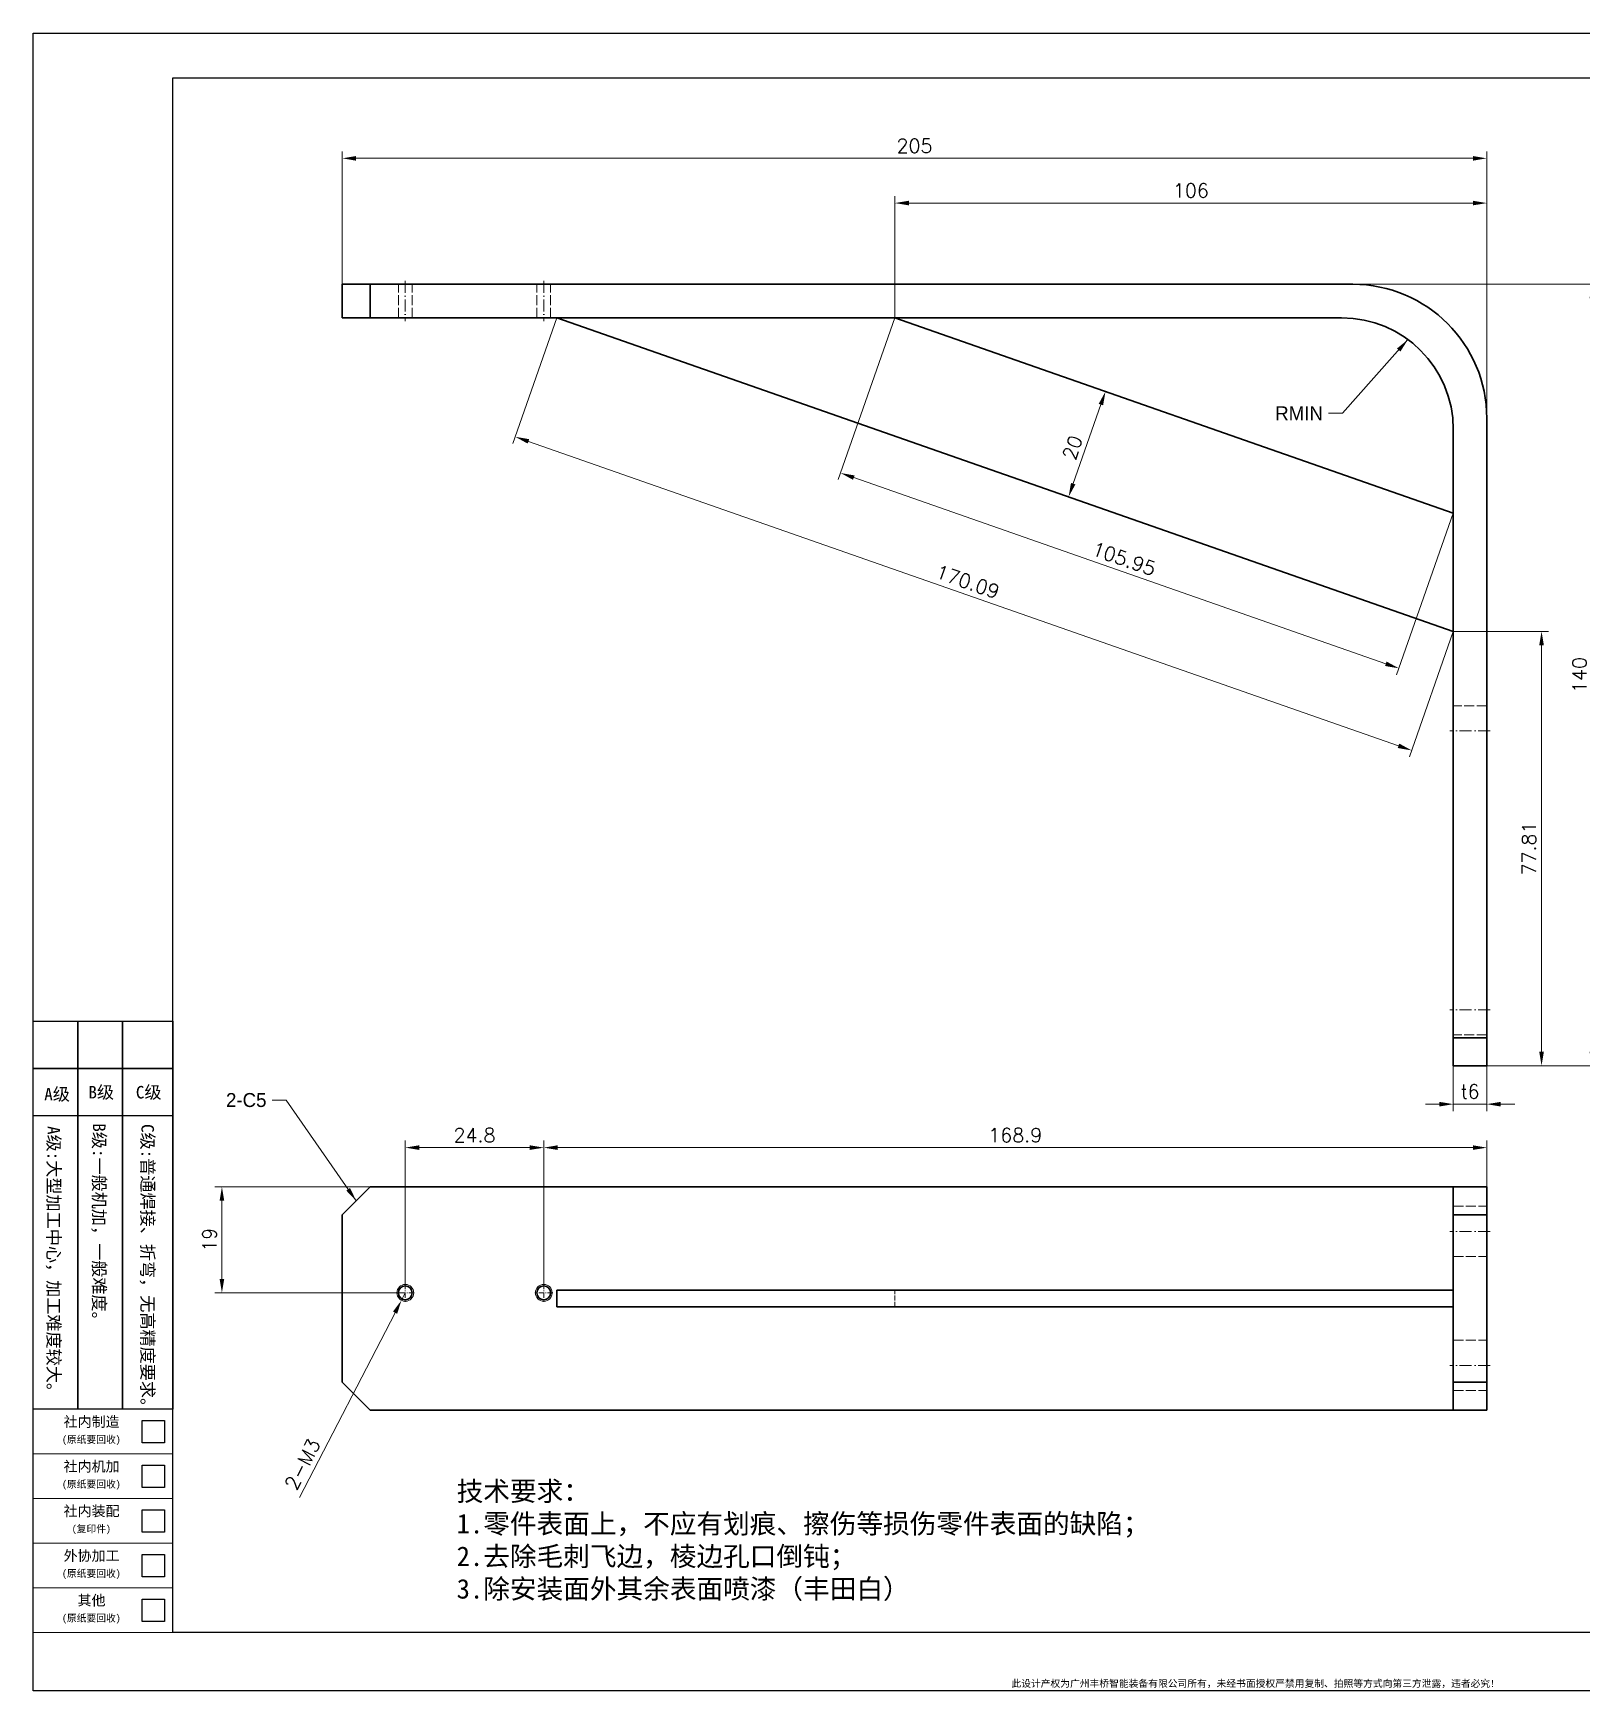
# Model space of a CAD drawing. Header units: millimetres. Extents: x -168473 to -148463, y 295526 to 306160.
# Drawn here: x -161625.8 to -161348.4, y 302205.9 to 302502.9 of the extents above; entities that cross this region are included whole.
import ezdxf
from ezdxf.enums import TextEntityAlignment as Align

# ---------------------------------------------------------------- set-up
doc = ezdxf.new("R2010")
doc.units = ezdxf.units.MM
for name, pattern in [('CENTER2', [28.575, 19.05, -3.175, 3.175, -3.175]), ('DASHDOT', [18.5, 12, -3, 0.5, -3]), ('DASHED', [15, 12, -3]), ('DASHED2', [9.525, 6.35, -3.175])]:
    doc.linetypes.add(name, pattern=pattern)
for name, color, linetype, lineweight in [('A3', 3, 'Continuous', 20), ('中心线', 2, 'CENTER2', 13), ('图框', 7, 'Continuous', 20), ('尺寸线', 3, 'Continuous', 13), ('文字', 1, 'Continuous', 13), ('细实线', 4, 'Continuous', 25), ('虚线', 2, 'DASHED2', 25)]:
    doc.layers.add(name, color=color, linetype=linetype, lineweight=lineweight)
doc.styles.add('CH-1', font='')
doc.styles.get("Standard").update_dxf_attribs({"font": 'txt', "bigfont": 'gbcbig.shx'})
doc.styles.get('CH-1').set_extended_font_data('SimSun')
doc.dimstyles.new('副本01', dxfattribs={"dimtxt": 2.5, "dimasz": 2.5, "dimexe": 1.25, "dimexo": 0, "dimgap": 1, "dimtad": 1, "dimdsep": 46, "dimtxsty": 'Standard', "dimcen": 1, "dimclrd": 3, "dimclre": 3, "dimclrt": 1, "dimadec": 1, "dimazin": 2, "dimtfac": 1, "dimtmove": 0, "dimatfit": 3, "dimfxl": 0, "dimtolj": 1, "dimlwd": -1, "dimlwe": -1, "dimarcsym": 0})

# ---------------------------------------------------------------- blocks, each defined once
blk = doc.blocks.new('A$C2CD672AE')
for p, q in [((-218.5, -289), (-218.5, 8)), ((-218.5, 8), (201.5, 8)), ((201.5, 8), (201.5, -289)), ((-193.5, 0), (193.5, 0)), ((-193.5, -278.55), (-193.5, 0)), ((69.95, -16.21), (69.95, 0)), ((69.95, 0), (181.5, 0)), ((69.95, 0), (181.5, 0)), ((69.95, 0), (181.5, 0)), ((69.95, 0), (181.5, 0)), ((75.02, 0), (75.02, -16.21)), ((154.5, 0), (154.5, -16.21)), ((154.5, 0), (154.5, -16.21)), ((154.5, 0), (154.5, -16.21)), ((154.5, 0), (154.5, -16.21)), ((154.5, 0), (154.5, -16.21)), ((169.5, 0), (169.5, -16.21)), ((169.5, 0), (169.5, -16.21)), ((169.5, 0), (169.5, -16.21)), ((169.5, 0), (169.5, -16.21)), ((169.5, 0), (169.5, -16.21)), ((181.5, 0), (181.5, -16.21)), ((181.5, 0), (181.5, -16.21)), ((181.5, 0), (181.5, -16.21)), ((181.5, 0), (181.5, -16.21)), ((181.5, 0), (181.5, -16.21)), ((193.5, 0), (193.5, -278.55)), ((69.95, -11.14), (72.49, -6.07)), ((69.95, -6.07), (181.5, -6.07)), ((69.95, -6.07), (181.5, -6.07)), ((69.95, -6.07), (181.5, -6.07)), ((69.95, -6.07), (181.5, -6.07)), ((72.49, -6.07), (75.02, -11.14)), ((181.5, -6.07), (193.5, -6.07)), ((181.5, -6.07), (193.5, -6.07)), ((181.5, -6.07), (193.5, -6.07)), ((181.5, -6.07), (193.5, -6.07)), ((69.95, -16.21), (72.49, -11.14)), ((69.95, -11.14), (181.5, -11.14)), ((69.95, -11.14), (181.5, -11.14)), ((69.95, -11.14), (181.5, -11.14)), ((69.95, -11.14), (181.5, -11.14)), ((72.49, -11.14), (75.02, -16.21)), ((69.95, -16.21), (193.5, -16.21)), ((193.5, -16.21), (69.95, -16.21)), ((69.95, -16.21), (193.5, -16.21)), ((193.5, -278.55), (-193.5, -278.55)), ((201.5, -289), (-218.5, -289))]:
    blk.add_line(p, q)
at = {"style": 'CH-1'}
for s, height, p in [('No.', 1.775, (72.85, -3.33)), ('设 变 内 容', 1.775, (116.34, -1.91)), ('日 期', 1.775, (161.67, -2.16)), ('变更者', 1.775, (175.88, -2.16)), ('锐角除去', 1.775, (187.88, -1.63)), ('REVISION', 1.775, (116.61, -4.62)), ('DATE', 1.775, (162.09, -4.87)), ('REVR', 1.775, (176.3, -4.87)), ('1', 2.03, (72.4, -8.84)), ('C0.5', 1.775, (187.88, -11.03)), ('2', 2.03, (72.4, -14.39))]:
    blk.add_text(s, height=height, dxfattribs=at).set_placement(p, align=Align.MIDDLE)
at = {"style": 'CH-1', "width": 0.7}
blk.add_text('ACUTE ANGLE', height=1.7746, dxfattribs=at).set_placement((187.88, -4.69), align=Align.MIDDLE)
at = {"char_height": 1.25}
for s, insert, width, attachment_point in [('{\\Ftxt,@extfont2|c134;FQM-ER-GL-90A(A3)}', (183.75, 6), 39, 5), ('{\\fSimSun|b1|i0|c134|p2;此设计产权为广州丰桥智能装备有限公司所有，未经书面授权严禁用复制、拍照等方式向第三方泄露，违者必究!}', (0, -288.5), 387, 8)]:
    blk.add_mtext(s, dxfattribs=dict(at, insert=insert, width=width, attachment_point=attachment_point))
blk = doc.blocks.new('fenlei')
at = {"layer": '图框'}
for points in [[(-25, 32), (0, 32), (0, 40), (-25, 40)], [(-25, 24), (0, 24), (0, 32), (-25, 32)], [(-25, 16), (0, 16), (0, 24), (-25, 24)], [(-25, 8), (0, 8), (0, 16), (-25, 16)], [(-25, 0), (0, 0), (0, 8), (-25, 8)]]:
    blk.add_lwpolyline(points, close=True, dxfattribs=at)
at = {"layer": '细实线'}
for points in [[(-5.5, 38), (-1.5, 38), (-1.5, 34), (-5.5, 34)], [(-5.5, 30), (-1.5, 30), (-1.5, 26), (-5.5, 26)], [(-5.5, 22), (-1.5, 22), (-1.5, 18), (-5.5, 18)], [(-5.5, 14), (-1.5, 14), (-1.5, 10), (-5.5, 10)], [(-5.5, 6), (-1.5, 6), (-1.5, 2), (-5.5, 2)]]:
    blk.add_lwpolyline(points, close=True, dxfattribs=at)
at = {"style": 'CH-1'}
for s, height, p in [('社内制造', 1.836, (-14.54, 37.8)), ('(原纸要回收)', 1.285, (-14.58, 34.52)), ('社内机加', 1.836, (-14.54, 29.8)), ('(原纸要回收)', 1.285, (-14.58, 26.52)), ('社内装配', 1.836, (-14.54, 21.8)), ('(复印件)', 1.285, (-14.58, 18.52)), ('外协加工', 1.836, (-14.54, 13.8)), ('(原纸要回收)', 1.285, (-14.58, 10.52)), ('其他', 1.836, (-14.54, 5.8)), ('(原纸要回收)', 1.285, (-14.58, 2.52))]:
    blk.add_text(s, height=height, dxfattribs=at).set_placement(p, align=Align.MIDDLE)
blk = doc.blocks.new('机加分类')
at = {"layer": '细实线'}
for p, q in [((-94, -8.5), (-94, 0)), ((-94, 0), (-86, 0)), ((-86, -8.5), (-86, 0)), ((-86, 0), (-78, 0)), ((-86, 0), (-86, -8.5)), ((-78, -8.5), (-78, 0)), ((-78, 0), (-69, 0)), ((-78, 0), (-78, -8.5)), ((-69, 0), (-69, -8.5)), ((-86, -8.5), (-94, -8.5)), ((-94, -17), (-94, -8.5)), ((-94, -8.5), (-86, -8.5)), ((-78, -8.5), (-86, -8.5)), ((-86, -17), (-86, -8.5)), ((-86, -8.5), (-78, -8.5)), ((-86, -8.5), (-86, -17)), ((-69, -8.5), (-78, -8.5)), ((-78, -17), (-78, -8.5)), ((-78, -8.5), (-69, -8.5)), ((-78, -8.5), (-78, -17)), ((-69, -8.5), (-69, -17)), ((-86, -17), (-94, -17)), ((-94, -69.55), (-94, -17)), ((-78, -17), (-86, -17)), ((-86, -69.55), (-86, -17)), ((-86, -17), (-86, -69.55)), ((-69, -17), (-78, -17)), ((-78, -69.55), (-78, -17)), ((-78, -17), (-78, -69.55)), ((-69, -17), (-69, -69.55)), ((-86, -69.55), (-94, -69.55)), ((-78, -69.55), (-86, -69.55)), ((-69, -69.55), (-78, -69.55))]:
    blk.add_line(p, q, dxfattribs=at)
at = {"layer": '文字', "color": 1, "linetype": 'Continuous', "style": 'CH-1'}
blk.add_text('A级', height=2.25, dxfattribs=at).set_placement((-89.72, -14.22, -250.08), align=Align.CENTER)
for s, p in [('B级', (-81.81, -12.71, -250.08)), ('C级', (-73.31, -12.71, -250.08))]:
    blk.add_text(s, height=2.25, dxfattribs=at).set_placement(p, align=Align.MIDDLE)
for s, p in [('A级:大型加工中心，加工难度较大。', (-90.3, -43.36)), ('B级:一般机加，一般难度。', (-82.16, -36.72)), ('C级:普通焊接、折弯，无高精度要求。', (-73.47, -44.53))]:
    blk.add_text(s, height=2.25, rotation=270, dxfattribs=at).set_placement(p, align=Align.MIDDLE)
blk = doc.blocks.new('1：1横')
for name, p in [('A$C2CD672AE', (-8412.44, 515.87)), ('机加分类', (-8536.94, 346.87)), ('fenlei', (-8605.94, 237.32))]:
    blk.add_blockref(name, p)
blk = doc.blocks.new('*D7116')
at = {"layer": 'Defpoints', "color": 0}
for p in [(-161371.46, 302317.93), (-161365.46, 302317.93), (-161365.46, 302311.04)]:
    blk.add_point(p, dxfattribs=at)
at = {"layer": '尺寸线', "color": 3}
for p, q in [((-161371.46, 302317.93), (-161371.46, 302309.79)), ((-161365.46, 302317.93), (-161365.46, 302309.79)), ((-161373.96, 302311.04), (-161376.46, 302311.04)), ((-161371.46, 302311.04), (-161365.46, 302311.04)), ((-161362.96, 302311.04), (-161360.46, 302311.04))]:
    blk.add_line(p, q, dxfattribs=at)
for points in [[(-161373.96, 302311.45), (-161373.96, 302310.62), (-161371.46, 302311.04)], [(-161362.96, 302311.45), (-161362.96, 302310.62), (-161365.46, 302311.04)]]:
    blk.add_solid(points, dxfattribs=at)
at = {"layer": '尺寸线', "color": 1, "insert": (-161368.46, 302313.29), "char_height": 2.5, "attachment_point": 5}
blk.add_mtext('\\A1;t6', dxfattribs=at)
blk = doc.blocks.new('*D7117')
at = {"layer": 'Defpoints', "color": 0}
for p in [(-161400.01, 302457.93), (-161346.63, 302457.93), (-161365.46, 302317.93)]:
    blk.add_point(p, dxfattribs=at)
at = {"layer": '尺寸线', "color": 3}
for p, q in [((-161400.01, 302457.93), (-161345.38, 302457.93)), ((-161346.63, 302320.43), (-161346.63, 302455.43)), ((-161365.46, 302317.93), (-161345.38, 302317.93))]:
    blk.add_line(p, q, dxfattribs=at)
for points in [[(-161347.05, 302455.43), (-161346.22, 302455.43), (-161346.63, 302457.93)], [(-161347.05, 302320.43), (-161346.22, 302320.43), (-161346.63, 302317.93)]]:
    blk.add_solid(points, dxfattribs=at)
at = {"layer": '尺寸线', "color": 1, "insert": (-161348.88, 302387.93), "char_height": 2.5, "attachment_point": 5, "rotation": 90}
blk.add_mtext('\\A1;140', dxfattribs=at)
blk = doc.blocks.new('*D7118')
at = {"layer": 'Defpoints', "color": 0}
for p in [(-161365.46, 302480.5), (-161570.46, 302457.93), (-161365.46, 302430.48)]:
    blk.add_point(p, dxfattribs=at)
at = {"layer": '尺寸线', "color": 3}
for p, q in [((-161570.46, 302457.93), (-161570.46, 302481.75)), ((-161567.96, 302480.5), (-161367.96, 302480.5)), ((-161365.46, 302430.48), (-161365.46, 302481.75))]:
    blk.add_line(p, q, dxfattribs=at)
for points in [[(-161567.96, 302480.91), (-161567.96, 302480.08), (-161570.46, 302480.5)], [(-161367.96, 302480.91), (-161367.96, 302480.08), (-161365.46, 302480.5)]]:
    blk.add_solid(points, dxfattribs=at)
at = {"layer": '尺寸线', "color": 1, "insert": (-161467.96, 302482.75), "char_height": 2.5, "attachment_point": 5}
blk.add_mtext('\\A1;205', dxfattribs=at)
blk = doc.blocks.new('*D7119')
at = {"layer": 'Defpoints', "color": 0}
for p in [(-161434.44, 302438.98), (-161433.75, 302438.73), (-161441.05, 302420.1)]:
    blk.add_point(p, dxfattribs=at)
at = {"layer": '尺寸线', "color": 3}
for p, q in [((-161434.44, 302438.98), (-161432.57, 302438.32)), ((-161439.53, 302422.22), (-161434.58, 302436.38)), ((-161441.05, 302420.1), (-161439.18, 302419.44))]:
    blk.add_line(p, q, dxfattribs=at)
for points in [[(-161434.97, 302436.51), (-161434.18, 302436.24), (-161433.75, 302438.73)], [(-161439.93, 302422.35), (-161439.14, 302422.08), (-161440.36, 302419.86)]]:
    blk.add_solid(points, dxfattribs=at)
at = {"layer": '尺寸线', "color": 1, "insert": (-161439.66, 302428.67), "char_height": 2.5, "attachment_point": 5, "rotation": 70.71}
blk.add_mtext('\\A1;20', dxfattribs=at)
blk = doc.blocks.new('*D7120')
at = {"layer": 'Defpoints', "color": 0}
for p in [(-161371.46, 302395.74), (-161355.65, 302317.93), (-161351.07, 302317.93)]:
    blk.add_point(p, dxfattribs=at)
at = {"layer": '尺寸线', "color": 3}
for p, q in [((-161371.46, 302395.74), (-161354.4, 302395.74)), ((-161355.65, 302393.24), (-161355.65, 302320.43)), ((-161351.07, 302317.93), (-161356.9, 302317.93))]:
    blk.add_line(p, q, dxfattribs=at)
for points in [[(-161356.07, 302393.24), (-161355.24, 302393.24), (-161355.65, 302395.74)], [(-161356.07, 302320.43), (-161355.24, 302320.43), (-161355.65, 302317.93)]]:
    blk.add_solid(points, dxfattribs=at)
at = {"layer": '尺寸线', "color": 1, "insert": (-161357.9, 302356.84), "char_height": 2.5, "attachment_point": 5, "rotation": 90}
blk.add_mtext('\\A1;77.81', dxfattribs=at)
blk = doc.blocks.new('*D7121')
at = {"layer": 'Defpoints', "color": 0}
for p in [(-161365.46, 302472.48), (-161365.46, 302465.16), (-161471.46, 302451.93)]:
    blk.add_point(p, dxfattribs=at)
at = {"layer": '尺寸线', "color": 3}
for p, q in [((-161471.46, 302451.93), (-161471.46, 302473.73)), ((-161365.46, 302465.16), (-161365.46, 302473.73)), ((-161468.96, 302472.48), (-161367.96, 302472.48))]:
    blk.add_line(p, q, dxfattribs=at)
for points in [[(-161468.96, 302472.9), (-161468.96, 302472.07), (-161471.46, 302472.48)], [(-161367.96, 302472.9), (-161367.96, 302472.07), (-161365.46, 302472.48)]]:
    blk.add_solid(points, dxfattribs=at)
at = {"layer": '尺寸线', "color": 1, "insert": (-161418.46, 302474.73), "char_height": 2.5, "attachment_point": 5}
blk.add_mtext('\\A1;106', dxfattribs=at)
blk = doc.blocks.new('*D7124')
at = {"layer": 'Defpoints', "color": 0}
for p in [(-161534.36, 302303.25), (-161559.16, 302278.84), (-161534.36, 302278.84)]:
    blk.add_point(p, dxfattribs=at)
at = {"layer": '尺寸线', "color": 3}
for p, q in [((-161559.16, 302278.84), (-161559.16, 302304.5)), ((-161534.36, 302278.84), (-161534.36, 302304.5)), ((-161556.66, 302303.25), (-161536.86, 302303.25))]:
    blk.add_line(p, q, dxfattribs=at)
for points in [[(-161556.66, 302303.67), (-161556.66, 302302.84), (-161559.16, 302303.25)], [(-161536.86, 302303.67), (-161536.86, 302302.84), (-161534.36, 302303.25)]]:
    blk.add_solid(points, dxfattribs=at)
at = {"layer": '尺寸线', "color": 1, "insert": (-161546.76, 302305.5), "char_height": 2.5, "attachment_point": 5}
blk.add_mtext('\\A1;24.8', dxfattribs=at)
blk = doc.blocks.new('*D7125')
at = {"layer": 'Defpoints', "color": 0}
for p in [(-161534.36, 302304.13), (-161365.46, 302303.25), (-161365.46, 302296.24)]:
    blk.add_point(p, dxfattribs=at)
at = {"layer": '尺寸线', "color": 3}
for p, q in [((-161365.46, 302296.24), (-161365.46, 302304.5)), ((-161534.36, 302304.13), (-161534.36, 302302)), ((-161531.86, 302303.25), (-161367.96, 302303.25))]:
    blk.add_line(p, q, dxfattribs=at)
for points in [[(-161531.86, 302303.67), (-161531.86, 302302.84), (-161534.36, 302303.25)], [(-161367.96, 302303.67), (-161367.96, 302302.84), (-161365.46, 302303.25)]]:
    blk.add_solid(points, dxfattribs=at)
at = {"layer": '尺寸线', "color": 1, "insert": (-161449.91, 302305.5), "char_height": 2.5, "attachment_point": 5}
blk.add_mtext('\\A1;168.9', dxfattribs=at)
blk = doc.blocks.new('*D7126')
at = {"layer": 'Defpoints', "color": 0}
for p in [(-161592, 302296.24), (-161564.38, 302296.24), (-161559.39, 302277.24)]:
    blk.add_point(p, dxfattribs=at)
at = {"layer": '尺寸线', "color": 3}
for p, q in [((-161564.38, 302296.24), (-161593.25, 302296.24)), ((-161592, 302279.74), (-161592, 302293.74)), ((-161559.39, 302277.24), (-161593.25, 302277.24))]:
    blk.add_line(p, q, dxfattribs=at)
for points in [[(-161592.42, 302293.74), (-161591.59, 302293.74), (-161592, 302296.24)], [(-161592.42, 302279.74), (-161591.59, 302279.74), (-161592, 302277.24)]]:
    blk.add_solid(points, dxfattribs=at)
at = {"layer": '尺寸线', "color": 1, "insert": (-161594.25, 302286.74), "char_height": 2.5, "attachment_point": 5, "rotation": 90}
blk.add_mtext('\\A1;19', dxfattribs=at)
blk = doc.blocks.new('*D7141')
at = {"layer": 'Defpoints', "color": 0}
for p in [(-161532, 302451.93), (-161371.46, 302395.74), (-161378.92, 302374.42)]:
    blk.add_point(p, dxfattribs=at)
at = {"layer": '尺寸线', "color": 3}
for p, q in [((-161532, 302451.93), (-161539.88, 302429.43)), ((-161537.11, 302429.78), (-161381.28, 302375.25)), ((-161371.46, 302395.74), (-161379.33, 302373.24))]:
    blk.add_line(p, q, dxfattribs=at)
for points in [[(-161536.97, 302430.18), (-161537.24, 302429.39), (-161539.46, 302430.61)], [(-161381.14, 302375.64), (-161381.42, 302374.85), (-161378.92, 302374.42)]]:
    blk.add_solid(points, dxfattribs=at)
at = {"layer": '尺寸线', "color": 1, "insert": (-161458.45, 302404.64), "char_height": 2.5, "attachment_point": 5, "rotation": 340.7101}
blk.add_mtext('\\A1;170.09', dxfattribs=at)
blk = doc.blocks.new('*D7142')
at = {"layer": 'Defpoints', "color": 0}
for p in [(-161471.46, 302451.93), (-161371.46, 302416.93), (-161381.19, 302389.12)]:
    blk.add_point(p, dxfattribs=at)
at = {"layer": '尺寸线', "color": 3}
for p, q in [((-161471.46, 302451.93), (-161481.61, 302422.94)), ((-161478.83, 302423.29), (-161383.55, 302389.94)), ((-161371.46, 302416.93), (-161381.61, 302387.94))]:
    blk.add_line(p, q, dxfattribs=at)
for points in [[(-161478.7, 302423.68), (-161478.97, 302422.9), (-161481.19, 302424.12)], [(-161383.42, 302390.34), (-161383.69, 302389.55), (-161381.19, 302389.12)]]:
    blk.add_solid(points, dxfattribs=at)
at = {"layer": '尺寸线', "color": 1, "insert": (-161430.45, 302408.74), "char_height": 2.5, "attachment_point": 5, "rotation": 340.71}
blk.add_mtext('\\A1;105.95', dxfattribs=at)
blk = doc.blocks.new('*D7653')
at = {"layer": 'Defpoints', "color": 0}
for p in [(-161559.84, 302275.9), (-161559.16, 302277.24)]:
    blk.add_point(p, dxfattribs=at)
at = {"layer": '尺寸线', "color": 3}
for p, q in [((-161559.16, 302277.24), (-161559.84, 302275.9)), ((-161578.13, 302240.54), (-161560.99, 302273.68))]:
    blk.add_line(p, q, dxfattribs=at)
blk.add_solid([(-161561.36, 302273.88), (-161560.62, 302273.49), (-161559.84, 302275.9)], dxfattribs=at)
at = {"layer": '尺寸线', "color": 1, "insert": (-161577.56, 302246.53), "char_height": 2.5, "attachment_point": 5, "rotation": 62.6656}
blk.add_mtext('\\A1;\\A1;2-M3', dxfattribs=at)

msp = doc.modelspace()

# ---------------------------------------------------------------- linework, layer by layer
at = {"color": 7, "lineweight": 35}
for p, q in [((-161565.459, 302457.932), (-161570.459, 302457.932)), ((-161570.459, 302457.932), (-161570.459, 302451.932)), ((-161389.459, 302457.932), (-161565.459, 302457.932)), ((-161565.459, 302457.932), (-161565.459, 302451.932)), ((-161565.459, 302451.932), (-161570.459, 302451.932)), ((-161391.459, 302451.932), (-161565.459, 302451.932)), ((-161371.459, 302395.742), (-161532.002, 302451.932)), ((-161532.002, 302451.932), (-161471.459, 302451.932)), ((-161471.459, 302451.932), (-161371.459, 302416.932)), ((-161365.459, 302322.932), (-161365.459, 302433.932)), ((-161371.459, 302322.932), (-161371.459, 302431.932)), ((-161371.459, 302317.932), (-161371.459, 302322.932)), ((-161371.459, 302322.932), (-161365.459, 302322.932)), ((-161365.459, 302317.932), (-161365.459, 302322.932)), ((-161371.459, 302317.932), (-161365.459, 302317.932)), ((-161565.459, 302296.237), (-161570.459, 302291.237)), ((-161391.459, 302296.237), (-161565.459, 302296.237)), ((-161371.459, 302296.237), (-161391.459, 302296.237)), ((-161371.459, 302291.237), (-161371.459, 302296.237)), ((-161371.459, 302296.237), (-161365.459, 302296.237)), ((-161365.459, 302291.237), (-161365.459, 302296.237)), ((-161570.459, 302261.237), (-161570.459, 302291.237)), ((-161371.459, 302261.237), (-161371.459, 302291.237)), ((-161371.459, 302291.237), (-161365.459, 302291.237)), ((-161365.459, 302261.237), (-161365.459, 302291.237)), ((-161371.459, 302277.737), (-161532.002, 302277.737)), ((-161532.002, 302274.737), (-161532.002, 302277.737)), ((-161371.459, 302274.737), (-161532.002, 302274.737)), ((-161570.459, 302261.237), (-161565.459, 302256.237)), ((-161371.459, 302261.237), (-161371.459, 302256.237)), ((-161371.459, 302261.237), (-161365.459, 302261.237)), ((-161365.459, 302261.237), (-161365.459, 302256.237)), ((-161391.459, 302256.237), (-161565.459, 302256.237)), ((-161371.459, 302256.237), (-161391.459, 302256.237)), ((-161371.459, 302256.237), (-161365.459, 302256.237))]:
    msp.add_line(p, q, dxfattribs=at)
at = {"color": 7, "lineweight": 13}
for centre in [(-161559.156, 302277.237), (-161534.355, 302277.237)]:
    msp.add_circle(centre, 1.5, dxfattribs=at)
at = {"color": 7, "lineweight": 35}
for centre in [(-161559.156, 302277.237), (-161534.355, 302277.237)]:
    msp.add_circle(centre, 1.229, dxfattribs=at)
for centre, radius in [((-161389.459, 302433.932), 24), ((-161391.459, 302431.932), 20)]:
    msp.add_arc(centre, radius, 0, 90, dxfattribs=at)
at = {"layer": 'A3'}
msp.add_lwpolyline([(-161625.809, 302502.926), (-161205.809, 302502.926), (-161205.809, 302205.926), (-161625.809, 302205.926)], close=True, dxfattribs=at)
at = {"layer": '中心线', "linetype": 'DASHDOT', "lineweight": 13, "ltscale": 0.180017}
for p, q in [((-161559.156, 302458.532), (-161559.156, 302451.332)), ((-161534.355, 302458.532), (-161534.355, 302451.332))]:
    msp.add_line(p, q, dxfattribs=at)
at = {"layer": '中心线', "linetype": 'DASHDOT', "lineweight": 13, "ltscale": 0.180029}
for p, q in [((-161364.859, 302377.932), (-161372.06, 302377.932)), ((-161364.859, 302327.932), (-161372.06, 302327.932)), ((-161364.859, 302288.237), (-161372.06, 302288.237)), ((-161364.859, 302264.237), (-161372.06, 302264.237))]:
    msp.add_line(p, q, dxfattribs=at)
at = {"layer": '中心线', "linetype": 'DASHDOT', "lineweight": 13, "ltscale": 0.079919}
for p, q in [((-161559.156, 302278.836), (-161559.156, 302275.639)), ((-161534.355, 302278.836), (-161534.355, 302275.639))]:
    msp.add_line(p, q, dxfattribs=at)
at = {"layer": '中心线', "linetype": 'DASHDOT', "lineweight": 13, "ltscale": 0.079932}
msp.add_line((-161557.556, 302277.237), (-161560.754, 302277.237), dxfattribs=at)
at = {"layer": '中心线', "linetype": 'DASHDOT', "lineweight": 13, "ltscale": 0.079883}
msp.add_line((-161532.758, 302277.237), (-161535.953, 302277.237), dxfattribs=at)
at = {"layer": '虚线', "linetype": 'DASHED', "lineweight": 13, "ltscale": 0.15}
for p, q in [((-161565.459, 302457.932), (-161565.459, 302451.932)), ((-161560.385, 302451.932), (-161560.385, 302457.932)), ((-161557.926, 302451.932), (-161557.926, 302457.932)), ((-161535.586, 302451.932), (-161535.586, 302457.932)), ((-161533.127, 302451.932), (-161533.127, 302457.932)), ((-161365.459, 302382.432), (-161371.459, 302382.432)), ((-161365.459, 302382.432), (-161371.459, 302382.432)), ((-161365.459, 302323.432), (-161371.459, 302323.432)), ((-161365.459, 302323.432), (-161371.459, 302323.432)), ((-161371.459, 302322.932), (-161365.459, 302322.932)), ((-161371.459, 302292.737), (-161365.459, 302292.737)), ((-161371.459, 302283.737), (-161365.459, 302283.737)), ((-161371.459, 302268.737), (-161365.459, 302268.737)), ((-161371.459, 302259.737), (-161365.459, 302259.737))]:
    msp.add_line(p, q, dxfattribs=at)
at = {"layer": '虚线', "linetype": 'DASHED', "lineweight": 13}
msp.add_line((-161371.459, 302416.932), (-161371.459, 302395.742), dxfattribs=at)
at = {"layer": '虚线', "linetype": 'DASHED', "lineweight": 13, "ltscale": 0.075}
for p, q in [((-161471.459, 302274.737), (-161471.459, 302277.737)), ((-161371.459, 302274.737), (-161371.459, 302277.737))]:
    msp.add_line(p, q, dxfattribs=at)

# ---------------------------------------------------------------- block references
at = {"color": 2}
msp.add_blockref('1：1横', (-152994.869, 301979.06), dxfattribs=at)

# ---------------------------------------------------------------- texts
at = {"layer": '尺寸线', "color": 1}
for s, insert, char_height, width, attachment_point in [('{\\Fg13f12d,@extfont2|c134;RMIN}', (-161394.811, 302433.57), 2.5, 47.6799, 9), ('{\\Fg13f12d,@extfont2|c134;2-C5}', (-161584.025, 302310.497), 2.5, 47.6799, 9), ('\\A1;{\\fSimSun|b0|i0|c134|p2;\\Q0;\\P技术要求：\\P1.零件表面上，不应有划痕、擦伤等损伤零件表面的缺陷；\\P2.去除毛刺飞边，棱边孔口倒钝；\\P3.除安装面外其余表面喷漆（丰田白）}', (-161549.964, 302221.999), 3.5, 141.86685, 7)]:
    msp.add_mtext(s, dxfattribs=dict(at, insert=insert, char_height=char_height, width=width, attachment_point=attachment_point))

# ---------------------------------------------------------------- dimensions: what is measured, and where the dimension line sits
at = {"layer": '尺寸线'}
for base, p1, p2, picture, middle in [((-161365.459, 302480.496), (-161570.459, 302457.932), (-161365.459, 302430.479), '*D7118', (-161467.959, 302482.746)), ((-161365.459, 302472.482), (-161471.459, 302451.932), (-161365.459, 302465.159), '*D7121', (-161418.459, 302474.732)), ((-161534.355, 302303.255), (-161559.156, 302278.836), (-161534.355, 302278.836), '*D7124', (-161546.756, 302305.505)), ((-161365.459, 302303.255), (-161534.355, 302304.127), (-161365.459, 302296.237), '*D7125', (-161449.907, 302305.505))]:
    dim = msp.add_linear_dim(base=base, p1=p1, p2=p2, dimstyle='副本01', dxfattribs=at)
    dim.commit()
    dim.dimension.update_dxf_attribs({"geometry": picture, "text_midpoint": middle})
for base, p1, p2, picture, middle in [((-161346.633, 302457.932), (-161365.459, 302317.932), (-161400.006, 302457.932), '*D7117', (-161348.883, 302387.932)), ((-161355.652, 302317.932), (-161371.459, 302395.742), (-161351.068, 302317.932), '*D7120', (-161357.902, 302356.837)), ((-161592.005, 302296.237), (-161559.386, 302277.237), (-161564.383, 302296.237), '*D7126', (-161594.255, 302286.737))]:
    dim = msp.add_linear_dim(base=base, p1=p1, p2=p2, angle=90, dimstyle='副本01', dxfattribs=at)
    dim.commit()
    dim.dimension.update_dxf_attribs({"geometry": picture, "text_midpoint": middle})
for p1, p2, distance, picture, middle in [((-161532.002, 302451.932), (-161371.459, 302395.742), -22.592, '*D7141', (-161458.45, 302404.638)), ((-161471.459, 302451.932), (-161371.459, 302416.932), -29.47, '*D7142', (-161430.451, 302408.74))]:
    dim = msp.add_aligned_dim(p1=p1, p2=p2, distance=distance, dimstyle='副本01', override={"dimtxsty": 'Standard'}, dxfattribs=at)
    dim.commit()
    dim.dimension.update_dxf_attribs({"geometry": picture, "text_midpoint": middle})
dim = msp.add_linear_dim(base=(-161433.752, 302438.735), p1=(-161441.049, 302420.099), p2=(-161434.442, 302438.976), angle=70.70995, dimstyle='副本01', dxfattribs=at)
dim.commit()
dim.dimension.update_dxf_attribs({"geometry": '*D7119', "text_midpoint": (-161437.535, 302427.926), "dimtype": 161})
dim = msp.add_linear_dim(base=(-161365.459, 302311.038), p1=(-161371.459, 302317.932), p2=(-161365.459, 302317.932), dimstyle='副本01', override={"dimpost": 't<>'}, dxfattribs=at)
dim.commit()
dim.dimension.update_dxf_attribs({"geometry": '*D7116', "text_midpoint": (-161368.459, 302311.038), "dimtype": 160})
dim = msp.add_radius_dim(center=(-161559.156, 302277.237), mpoint=(-161559.845, 302275.905), text='\\A1;2-M3', dimstyle='副本01', override={"dimtxsty": 'Standard'}, dxfattribs=at)
dim.commit()
dim.dimension.update_dxf_attribs({"geometry": '*D7653', "text_midpoint": (-161575.563, 302245.496), "dimtype": 164})

# ---------------------------------------------------------------- leaders
at = {"layer": '尺寸线', "annotation_type": 0, "has_hookline": 1, "hookline_direction": 1}
for points, text_width in [([(-161379.582, 302448.024), (-161391.311, 302434.82), (-161393.811, 302434.82)], 6.25), ([(-161567.959, 302293.737), (-161580.525, 302311.747), (-161583.025, 302311.747)], 6.417)]:
    msp.add_leader(points, dimstyle='副本01', override={"dimgap": 1, "dimtad": 0}, dxfattribs=dict(at, text_width=text_width))

doc.saveas('drawing.dxf')
